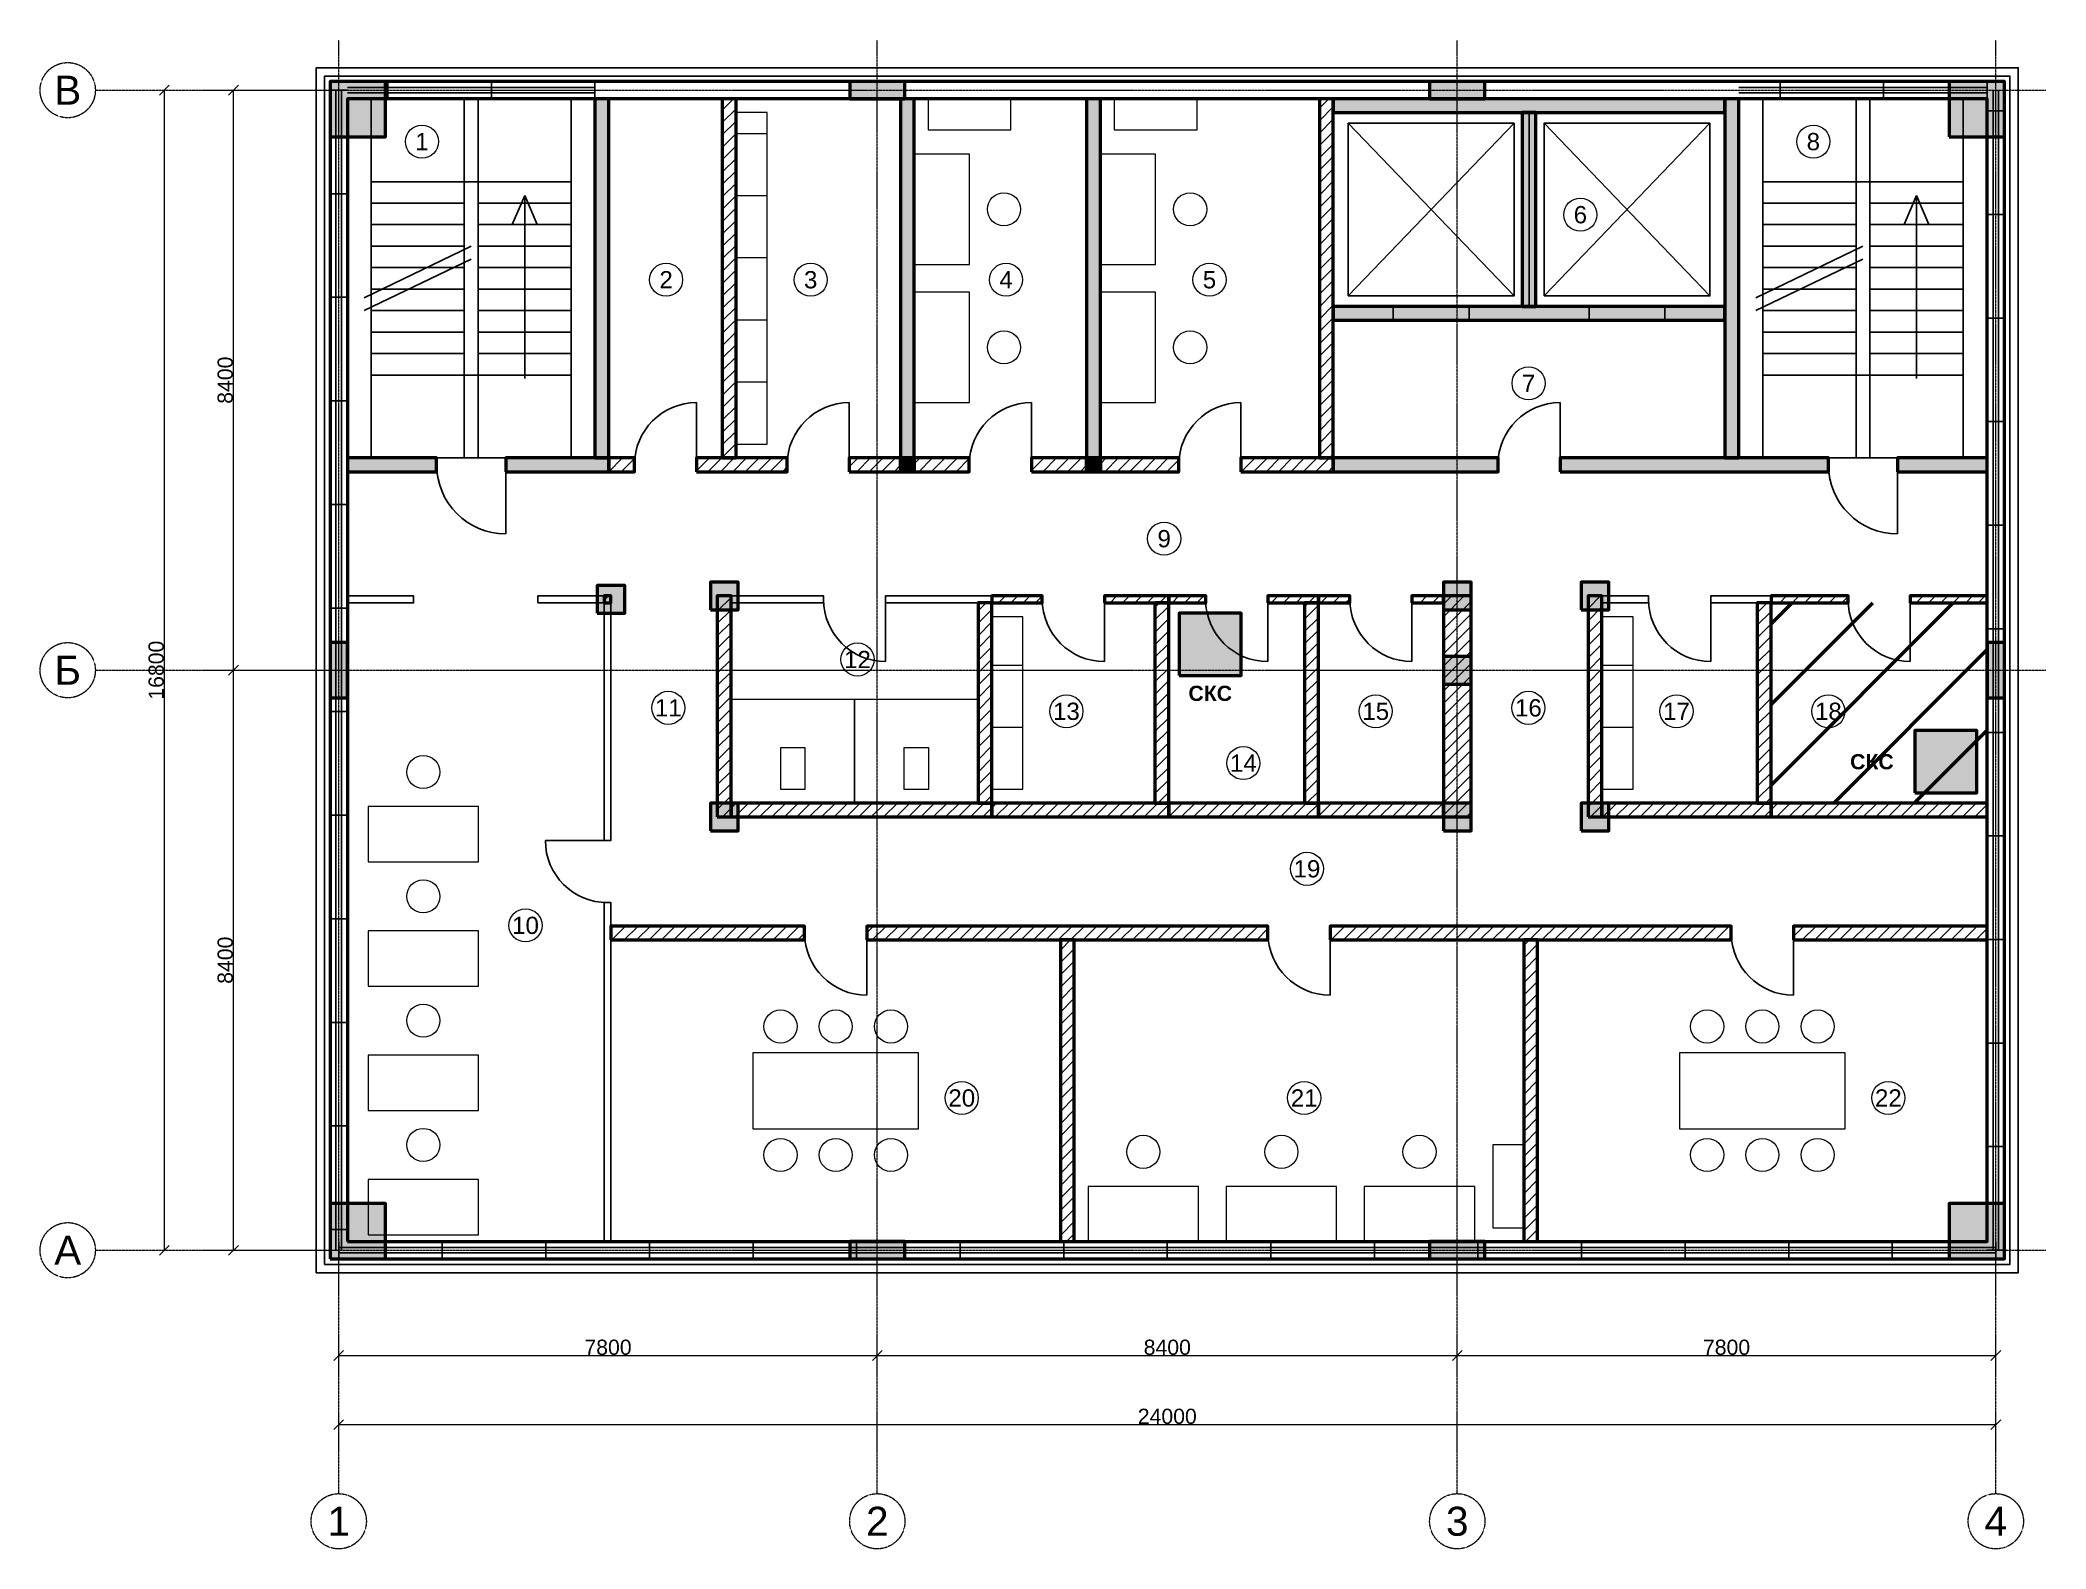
# Model space of a CAD drawing. Header units: millimetres. Extents: x -4325 to 24725, y -4325 to 17525.
import ezdxf
from ezdxf.enums import TextEntityAlignment as Align

# ---------------------------------------------------------------- set-up
doc = ezdxf.new("R2010")
doc.units = ezdxf.units.MM
doc.linetypes.add('CENTER2', pattern=[2.541, 1.587, -0.318, 0.318, -0.318])
for name, color, linetype, lineweight in [('A-ANNO-ROOM', 7, 'CONTINUOUS', 18), ('A-DIMS', 8, 'CONTINUOUS', 13), ('A-DOOR', 3, 'CONTINUOUS', 25), ('A-ELEV', 7, 'CONTINUOUS', 25), ('A-FACADE-PANEL', 8, 'CONTINUOUS', 25), ('A-FURN', 8, 'CONTINUOUS', 18), ('A-GLAZ-RIBBON', 5, 'CONTINUOUS', 25), ('A-GRID', 8, 'CENTER2', 13), ('A-HATCH', 9, 'CONTINUOUS', 9), ('A-OUTLINE', 7, 'CONTINUOUS', 50), ('A-SANI', 8, 'CONTINUOUS', 18), ('A-STAIR', 7, 'CONTINUOUS', 25), ('A-WALL-BLOCK', 9, 'CONTINUOUS', 50), ('A-WALL-GLASS', 4, 'CONTINUOUS', 25), ('A-WALL-RC', 7, 'CONTINUOUS', 50), ('E-SCS-RISER', 1, 'CONTINUOUS', 50), ('E-SERVER-ROOM', 1, 'CONTINUOUS', 50)]:
    doc.layers.add(name, color=color, linetype=linetype, lineweight=lineweight)
doc.styles.add('Arial-Bold', font='arialbd.ttf')
doc.styles.get("Standard").update_dxf_attribs({"font": 'arial.ttf'})

msp = doc.modelspace()

# ---------------------------------------------------------------- hatches: boundary and pattern name
at = {"layer": 'A-HATCH'}
h = msp.add_hatch(dxfattribs=at)
h.set_pattern_fill('ANSI31', scale=40)
h.paths.add_polyline_path([(5555, 11475), (5755, 11475), (5755, 16675), (5755, 16675), (5555, 16675), (5555, 16675)])
h = msp.add_hatch(dxfattribs=at)
h.set_pattern_fill('ANSI31', scale=40)
h.paths.add_polyline_path([(14203, 11475), (14403, 11475), (14403, 16675), (14403, 16675), (14203, 16675), (14203, 16675)])
h = msp.add_hatch(dxfattribs=at)
h.set_pattern_fill('ANSI31', scale=40)
h.paths.add_polyline_path([(3911, 11275), (4283, 11275), (4283, 11475), (3911, 11475)])
h = msp.add_hatch(dxfattribs=at)
h.set_pattern_fill('ANSI31', scale=40)
h.paths.add_polyline_path([(5183, 11275), (6495, 11275), (6495, 11475), (5183, 11475)])
h = msp.add_hatch(dxfattribs=at)
h.set_pattern_fill('ANSI31', scale=40)
h.paths.add_polyline_path([(7395, 11275), (8135, 11275), (8135, 11475), (7395, 11475)])
h = msp.add_hatch(dxfattribs=at)
h.set_pattern_fill('ANSI31', scale=40)
h.paths.add_polyline_path([(8335, 11275), (9133, 11275), (9133, 11475), (8335, 11475)])
h = msp.add_hatch(dxfattribs=at)
h.set_pattern_fill('ANSI31', scale=40)
h.paths.add_polyline_path([(10033, 11275), (10831, 11275), (10831, 11475), (10033, 11475)])
h = msp.add_hatch(dxfattribs=at)
h.set_pattern_fill('ANSI31', scale=40)
h.paths.add_polyline_path([(11031, 11275), (12167, 11275), (12167, 11475), (11031, 11475)])
h = msp.add_hatch(dxfattribs=at)
h.set_pattern_fill('ANSI31', scale=40)
h.paths.add_polyline_path([(13067, 11275), (14403, 11275), (14403, 11475), (13067, 11475)])
h = msp.add_hatch(dxfattribs=at)
h.set_pattern_fill('ANSI31', scale=40)
h.paths.add_polyline_path([(3843, 9375), (3943, 9375), (3943, 9475), (3843, 9475)])
h = msp.add_hatch(dxfattribs=at)
h.set_pattern_fill('ANSI31', scale=40)
h.paths.add_polyline_path([(5483, 6275), (5683, 6275), (5683, 9475), (5483, 9475)])
h = msp.add_hatch(dxfattribs=at)
h.set_pattern_fill('ANSI31', scale=40)
h.paths.add_polyline_path([(9259, 6475), (9459, 6475), (9459, 9375), (9259, 9375)])
h = msp.add_hatch(dxfattribs=at)
h.set_pattern_fill('ANSI31', scale=40)
h.paths.add_polyline_path([(9459, 9375), (10190, 9375), (10190, 9475), (9459, 9475)])
h = msp.add_hatch(dxfattribs=at)
h.set_pattern_fill('ANSI31', scale=40)
h.paths.add_polyline_path([(11090, 9375), (12022, 9375), (12022, 9475), (11090, 9475)])
h = msp.add_hatch(dxfattribs=at)
h.set_pattern_fill('ANSI31', scale=40)
h.paths.add_polyline_path([(11822, 6475), (12022, 6475), (12022, 9375), (11822, 9375)])
h = msp.add_hatch(dxfattribs=at)
h.set_pattern_fill('ANSI31', scale=40)
h.paths.add_polyline_path([(12022, 9375), (12556, 9375), (12556, 9475), (12022, 9475)])
h = msp.add_hatch(dxfattribs=at)
h.set_pattern_fill('ANSI31', scale=40)
h.paths.add_polyline_path([(13456, 9375), (14189, 9375), (14189, 9475), (13456, 9475)])
h = msp.add_hatch(dxfattribs=at)
h.set_pattern_fill('ANSI31', scale=40)
h.paths.add_polyline_path([(13989, 6475), (14189, 6475), (14189, 9375), (13989, 9375)])
h = msp.add_hatch(dxfattribs=at)
h.set_pattern_fill('ANSI31', scale=40)
h.paths.add_polyline_path([(14189, 9375), (14644, 9375), (14644, 9475), (14189, 9475)])
h = msp.add_hatch(dxfattribs=at)
h.set_pattern_fill('ANSI31', scale=40)
h.paths.add_polyline_path([(15544, 9375), (16000, 9375), (16000, 9475), (15544, 9475)])
h = msp.add_hatch(dxfattribs=at)
h.set_pattern_fill('ANSI31', scale=40)
h.paths.add_polyline_path([(16000, 6275), (16400, 6275), (16400, 9475), (16000, 9475)])
h = msp.add_hatch(dxfattribs=at)
h.set_pattern_fill('ANSI31', scale=40)
h.paths.add_polyline_path([(18096, 6275), (18296, 6275), (18296, 9475), (18096, 9475)])
h = msp.add_hatch(dxfattribs=at)
h.set_pattern_fill('ANSI31', scale=40)
h.paths.add_polyline_path([(20545, 6475), (20745, 6475), (20745, 9375), (20545, 9375)])
h = msp.add_hatch(dxfattribs=at)
h.set_pattern_fill('ANSI31', scale=40)
h.paths.add_polyline_path([(20745, 9375), (21860, 9375), (21860, 9475), (20745, 9475)])
h = msp.add_hatch(dxfattribs=at)
h.set_pattern_fill('ANSI31', scale=40)
h.paths.add_polyline_path([(22760, 9375), (23875, 9375), (23875, 9375), (23875, 9475), (23875, 9475), (22760, 9475)])
h = msp.add_hatch(dxfattribs=at)
h.set_pattern_fill('ANSI31', scale=40)
h.paths.add_polyline_path([(5683, 6275), (9459, 6275), (9459, 6475), (5683, 6475)])
h = msp.add_hatch(dxfattribs=at)
h.set_pattern_fill('ANSI31', scale=40)
h.paths.add_polyline_path([(9459, 6275), (12022, 6275), (12022, 6475), (9459, 6475)])
h = msp.add_hatch(dxfattribs=at)
h.set_pattern_fill('ANSI31', scale=40)
h.paths.add_polyline_path([(12022, 6275), (14189, 6275), (14189, 6475), (12022, 6475)])
h = msp.add_hatch(dxfattribs=at)
h.set_pattern_fill('ANSI31', scale=40)
h.paths.add_polyline_path([(14189, 6275), (16000, 6275), (16000, 6475), (14189, 6475)])
h = msp.add_hatch(dxfattribs=at)
h.set_pattern_fill('ANSI31', scale=40)
h.paths.add_polyline_path([(18296, 6275), (20745, 6275), (20745, 6475), (18296, 6475)])
h = msp.add_hatch(dxfattribs=at)
h.set_pattern_fill('ANSI31', scale=40)
h.paths.add_polyline_path([(20745, 6275), (23875, 6275), (23875, 6275), (23875, 6475), (23875, 6475), (20745, 6475)])
h = msp.add_hatch(dxfattribs=at)
h.set_pattern_fill('ANSI31', scale=40)
h.paths.add_polyline_path([(3943, 4494), (6748, 4494), (6748, 4694), (3943, 4694)])
h = msp.add_hatch(dxfattribs=at)
h.set_pattern_fill('ANSI31', scale=40)
h.paths.add_polyline_path([(7648, 4494), (13458, 4494), (13458, 4694), (7648, 4694)])
h = msp.add_hatch(dxfattribs=at)
h.set_pattern_fill('ANSI31', scale=40)
h.paths.add_polyline_path([(14358, 4494), (20169, 4494), (20169, 4694), (14358, 4694)])
h = msp.add_hatch(dxfattribs=at)
h.set_pattern_fill('ANSI31', scale=40)
h.paths.add_polyline_path([(21069, 4494), (23875, 4494), (23875, 4494), (23875, 4694), (23875, 4694), (21069, 4694)])
h = msp.add_hatch(dxfattribs=at)
h.set_pattern_fill('ANSI31', scale=40)
h.paths.add_polyline_path([(10453, 125), (10653, 125), (10653, 125), (10653, 4494), (10453, 4494), (10453, 125)])
h = msp.add_hatch(dxfattribs=at)
h.set_pattern_fill('ANSI31', scale=40)
h.paths.add_polyline_path([(17163, 125), (17363, 125), (17363, 125), (17363, 4494), (17163, 4494), (17163, 125)])
at = {"layer": 'A-WALL-RC'}
h = msp.add_hatch(color=7, dxfattribs=at)
h.dxf.hatch_style = 1
h.paths.add_polyline_path([(-125, 16125), (675, 16125), (675, 16925), (-125, 16925)])
h = msp.add_hatch(color=7, dxfattribs=at)
h.dxf.hatch_style = 1
h.paths.add_polyline_path([(7400, 16675), (8200, 16675), (8200, 16925), (7400, 16925)])
h = msp.add_hatch(color=7, dxfattribs=at)
h.dxf.hatch_style = 1
h.paths.add_polyline_path([(15800, 16675), (16600, 16675), (16600, 16925), (15800, 16925)])
h = msp.add_hatch(color=7, dxfattribs=at)
h.dxf.hatch_style = 1
h.paths.add_polyline_path([(23325, 16125), (24125, 16125), (24125, 16925), (23325, 16925)])
h = msp.add_hatch(color=7, dxfattribs=at)
h.dxf.hatch_style = 1
h.paths.add_polyline_path([(3711, 11475), (3911, 11475), (3911, 16675), (3911, 16675), (3711, 16675), (3711, 16675)])
h = msp.add_hatch(color=7, dxfattribs=at)
h.dxf.hatch_style = 1
h.paths.add_polyline_path([(8135, 11475), (8335, 11475), (8335, 16675), (8335, 16675), (8135, 16675), (8135, 16675)])
h = msp.add_hatch(color=7, dxfattribs=at)
h.dxf.hatch_style = 1
h.paths.add_polyline_path([(10831, 11475), (11031, 11475), (11031, 16675), (11031, 16675), (10831, 16675), (10831, 16675)])
h = msp.add_hatch(color=7, dxfattribs=at)
h.dxf.hatch_style = 1
h.paths.add_polyline_path([(14403, 16475), (20077, 16475), (20077, 16675), (20077, 16675), (14403, 16675), (14403, 16675)])
h = msp.add_hatch(color=7, dxfattribs=at)
h.dxf.hatch_style = 1
h.paths.add_polyline_path([(20077, 11475), (20277, 11475), (20277, 16675), (20277, 16675), (20077, 16675), (20077, 16675)])
h = msp.add_hatch(color=7, dxfattribs=at)
h.dxf.hatch_style = 1
h.paths.add_polyline_path([(17140, 13667), (17340, 13667), (17340, 16475), (17140, 16475)])
h = msp.add_hatch(color=7, dxfattribs=at)
h.dxf.hatch_style = 1
h.paths.add_polyline_path([(14403, 13467), (20077, 13467), (20077, 13667), (14403, 13667)])
h = msp.add_hatch(color=7, dxfattribs=at)
h.dxf.hatch_style = 1
h.paths.add_polyline_path([(125, 11275), (125, 11275), (1418, 11275), (1418, 11475), (125, 11475), (125, 11475)])
h = msp.add_hatch(color=7, dxfattribs=at)
h.dxf.hatch_style = 1
h.paths.add_polyline_path([(2418, 11275), (3911, 11275), (3911, 11475), (2418, 11475)])
h = msp.add_hatch(color=7, dxfattribs=at)
h.dxf.hatch_style = 1
h.paths.add_polyline_path([(8135, 11275), (8335, 11275), (8335, 11475), (8135, 11475)])
h = msp.add_hatch(color=7, dxfattribs=at)
h.dxf.hatch_style = 1
h.paths.add_polyline_path([(10831, 11275), (11031, 11275), (11031, 11475), (10831, 11475)])
h = msp.add_hatch(color=7, dxfattribs=at)
h.dxf.hatch_style = 1
h.paths.add_polyline_path([(14403, 11275), (16790, 11275), (16790, 11475), (14403, 11475)])
h = msp.add_hatch(color=7, dxfattribs=at)
h.dxf.hatch_style = 1
h.paths.add_polyline_path([(17690, 11275), (21576, 11275), (21576, 11475), (17690, 11475)])
h = msp.add_hatch(color=7, dxfattribs=at)
h.dxf.hatch_style = 1
h.paths.add_polyline_path([(22576, 11275), (23875, 11275), (23875, 11275), (23875, 11475), (23875, 11475), (22576, 11475)])
h = msp.add_hatch(color=7, dxfattribs=at)
h.dxf.hatch_style = 1
h.paths.add_polyline_path([(3743, 9225), (4143, 9225), (4143, 9625), (3743, 9625)])
h = msp.add_hatch(color=7, dxfattribs=at)
h.dxf.hatch_style = 1
h.paths.add_polyline_path([(5383, 9275), (5783, 9275), (5783, 9675), (5383, 9675)])
h = msp.add_hatch(color=7, dxfattribs=at)
h.dxf.hatch_style = 1
h.paths.add_polyline_path([(16000, 9275), (16400, 9275), (16400, 9675), (16000, 9675)])
h = msp.add_hatch(color=7, dxfattribs=at)
h.dxf.hatch_style = 1
h.paths.add_polyline_path([(17996, 9275), (18396, 9275), (18396, 9675), (17996, 9675)])
h = msp.add_hatch(color=7, dxfattribs=at)
h.dxf.hatch_style = 1
h.paths.add_polyline_path([(-125, 8000), (125, 8000), (125, 8800), (-125, 8800)])
h = msp.add_hatch(color=7, dxfattribs=at)
h.dxf.hatch_style = 1
h.paths.add_polyline_path([(23875, 8000), (24125, 8000), (24125, 8800), (23875, 8800)])
h = msp.add_hatch(color=7, dxfattribs=at)
h.dxf.hatch_style = 1
h.paths.add_polyline_path([(16000, 8200), (16400, 8200), (16400, 8600), (16000, 8600)])
h = msp.add_hatch(color=7, dxfattribs=at)
h.dxf.hatch_style = 1
h.paths.add_polyline_path([(5383, 6075), (5783, 6075), (5783, 6475), (5383, 6475)])
h = msp.add_hatch(color=7, dxfattribs=at)
h.dxf.hatch_style = 1
h.paths.add_polyline_path([(16000, 6075), (16400, 6075), (16400, 6475), (16000, 6475)])
h = msp.add_hatch(color=7, dxfattribs=at)
h.dxf.hatch_style = 1
h.paths.add_polyline_path([(17996, 6075), (18396, 6075), (18396, 6475), (17996, 6475)])
h = msp.add_hatch(color=7, dxfattribs=at)
h.dxf.hatch_style = 1
h.paths.add_polyline_path([(-125, -125), (675, -125), (675, 675), (-125, 675)])
h = msp.add_hatch(color=7, dxfattribs=at)
h.dxf.hatch_style = 1
h.paths.add_polyline_path([(23325, -125), (24125, -125), (24125, 675), (23325, 675)])
h = msp.add_hatch(color=7, dxfattribs=at)
h.dxf.hatch_style = 1
h.paths.add_polyline_path([(7400, -125), (8200, -125), (8200, 125), (7400, 125)])
h = msp.add_hatch(color=7, dxfattribs=at)
h.dxf.hatch_style = 1
h.paths.add_polyline_path([(15800, -125), (16600, -125), (16600, 125), (15800, 125)])
at = {"layer": 'E-SCS-RISER'}
h = msp.add_hatch(color=7, dxfattribs=at)
h.dxf.hatch_style = 1
h.paths.add_polyline_path([(12172, 8325), (13072, 8325), (13072, 9225), (12172, 9225)])
h = msp.add_hatch(color=7, dxfattribs=at)
h.dxf.hatch_style = 1
h.paths.add_polyline_path([(22825, 6625), (23725, 6625), (23725, 7525), (22825, 7525)])
at = {"layer": 'E-SERVER-ROOM'}
h = msp.add_hatch(dxfattribs=at)
h.set_pattern_fill('ANSI31', scale=260)
h.paths.add_polyline_path([(20745, 6475), (23875, 6475), (23875, 9375), (20745, 9375)])

# ---------------------------------------------------------------- linework, layer by layer
at = {"layer": 'A-ANNO-ROOM'}
for centre in [(1205, 16055), (21357, 16055), (17983, 14997), (4741, 14055), (6835, 14055), (9665, 14055), (12611, 14055), (17233, 12555), (11955, 10305), (7513, 8555), (4773, 7855), (10539, 7805), (15019, 7805), (17230, 7855), (19376, 7805), (21575, 7805), (13102, 7055), (14023, 5524), (2705, 4705), (9023, 2205), (13983, 2205), (22443, 2205)]:
    msp.add_circle(centre, 240, dxfattribs=at)
at = {"layer": 'A-DIMS'}
for p, q in [((-2596, 16729), (-2454, 16871)), ((-1596, 16729), (-1454, 16871)), ((-2525, 0), (-2525, 16800)), ((-1525, 8400), (-1525, 16800)), ((-1596, 8329), (-1454, 8471)), ((-1596, 8329), (-1454, 8471)), ((-1525, 0), (-1525, 8400)), ((-2596, -71), (-2454, 71)), ((-1596, -71), (-1454, 71)), ((-71, -1596), (71, -1454)), ((0, -1525), (7800, -1525)), ((7729, -1596), (7871, -1454)), ((7729, -1596), (7871, -1454)), ((7800, -1525), (16200, -1525)), ((16129, -1596), (16271, -1454)), ((16129, -1596), (16271, -1454)), ((16200, -1525), (24000, -1525)), ((23929, -1596), (24071, -1454)), ((-71, -2596), (71, -2454)), ((0, -2525), (24000, -2525)), ((23929, -2596), (24071, -2454))]:
    msp.add_line(p, q, dxfattribs=at)
at = {"layer": 'A-DOOR'}
for p, q in [((15272, 13467), (15272, 13667)), ((16372, 13467), (16372, 13667)), ((18108, 13467), (18108, 13667)), ((19208, 13467), (19208, 13667)), ((5183, 11375), (5183, 12275)), ((7395, 11375), (7395, 12275)), ((10033, 11375), (10033, 12275)), ((13067, 11375), (13067, 12275)), ((17690, 11375), (17690, 12275)), ((1418, 11275), (1418, 11475)), ((2418, 11275), (2418, 11475)), ((2418, 11375), (2418, 10375)), ((4283, 11275), (4283, 11475)), ((5183, 11275), (5183, 11475)), ((6495, 11275), (6495, 11475)), ((7395, 11275), (7395, 11475)), ((9133, 11275), (9133, 11475)), ((10033, 11275), (10033, 11475)), ((12167, 11275), (12167, 11475)), ((13067, 11275), (13067, 11475)), ((16790, 11275), (16790, 11475)), ((17690, 11275), (17690, 11475)), ((21576, 11275), (21576, 11475)), ((22576, 11275), (22576, 11475)), ((22576, 11375), (22576, 10375)), ((1084, 9375), (1084, 9475)), ((2884, 9375), (2884, 9475)), ((7021, 9375), (7021, 9475)), ((7921, 9375), (7921, 9475)), ((7921, 9425), (7921, 8525)), ((10190, 9375), (10190, 9475)), ((11090, 9375), (11090, 9475)), ((11090, 9425), (11090, 8525)), ((12556, 9375), (12556, 9475)), ((13456, 9375), (13456, 9475)), ((13456, 9425), (13456, 8525)), ((14644, 9375), (14644, 9475)), ((15544, 9375), (15544, 9475)), ((15544, 9425), (15544, 8525)), ((18970, 9375), (18970, 9475)), ((19870, 9375), (19870, 9475)), ((19870, 9425), (19870, 8525)), ((21860, 9375), (21860, 9475)), ((22760, 9375), (22760, 9475)), ((22760, 9425), (22760, 8525)), ((3893, 5934), (2993, 5934)), ((3843, 5934), (3943, 5934)), ((3843, 5034), (3943, 5034)), ((6748, 4494), (6748, 4694)), ((7648, 4494), (7648, 4694)), ((13458, 4494), (13458, 4694)), ((14358, 4494), (14358, 4694)), ((20169, 4494), (20169, 4694)), ((21069, 4494), (21069, 4694)), ((7648, 4594), (7648, 3694)), ((14358, 4594), (14358, 3694)), ((21069, 4594), (21069, 3694))]:
    msp.add_line(p, q, dxfattribs=at)
for centre, radius, start, end in [((5183, 11375), 900, 90, 180), ((7395, 11375), 900, 90, 180), ((10033, 11375), 900, 90, 180), ((13067, 11375), 900, 90, 180), ((17690, 11375), 900, 90, 180), ((2418, 11375), 1000, 180, -90), ((22576, 11375), 1000, 180, -90), ((7921, 9425), 900, 180, -90), ((11090, 9425), 900, 180, -90), ((13456, 9425), 900, 180, -90), ((15544, 9425), 900, 180, -90), ((19870, 9425), 900, 180, -90), ((22760, 9425), 900, 180, -90), ((3893, 5934), 900, 180, -90), ((7648, 4594), 900, 180, -90), ((14358, 4594), 900, 180, -90), ((21069, 4594), 900, 180, -90)]:
    msp.add_arc(centre, radius, start, end, dxfattribs=at)
at = {"layer": 'A-ELEV'}
for p, q in [((14622, 13821), (17022, 16321)), ((14622, 16321), (17022, 13821)), ((17240, 13667), (17240, 16475)), ((17458, 13821), (19858, 16321)), ((17458, 16321), (19858, 13821))]:
    msp.add_line(p, q, dxfattribs=at)
for points in [[(14622, 13821), (17022, 13821), (17022, 16321), (14622, 16321)], [(17458, 13821), (19858, 13821), (19858, 16321), (17458, 16321)]]:
    msp.add_lwpolyline(points, close=True, dxfattribs=at)
at = {"layer": 'A-FACADE-PANEL'}
for points in [[(-325, -325), (24325, -325), (24325, 17125), (-325, 17125)], [(-205, -205), (24205, -205), (24205, 17005), (-205, 17005)]]:
    msp.add_lwpolyline(points, close=True, dxfattribs=at)
at = {"layer": 'A-FURN'}
for p, q in [((5755, 16175), (6205, 16175)), ((5755, 15275), (6205, 15275)), ((5755, 14375), (6205, 14375)), ((5755, 13475), (6205, 13475)), ((5755, 12575), (6205, 12575)), ((9459, 8475), (9909, 8475)), ((18296, 8475), (18746, 8475)), ((9459, 7575), (9909, 7575)), ((18296, 7575), (18746, 7575))]:
    msp.add_line(p, q, dxfattribs=at)
for points in [[(8535, 16225), (9735, 16225), (9735, 16675), (8535, 16675)], [(11231, 16225), (12431, 16225), (12431, 16675), (11231, 16675)], [(5755, 11675), (6205, 11675), (6205, 16475), (5755, 16475)], [(8335, 14275), (9135, 14275), (9135, 15875), (8335, 15875)], [(11031, 14275), (11831, 14275), (11831, 15875), (11031, 15875)], [(8335, 12275), (9135, 12275), (9135, 13875), (8335, 13875)], [(11031, 12275), (11831, 12275), (11831, 13875), (11031, 13875)], [(9459, 6675), (9909, 6675), (9909, 9175), (9459, 9175)], [(18296, 6675), (18746, 6675), (18746, 9175), (18296, 9175)], [(425, 5625), (2025, 5625), (2025, 6425), (425, 6425)], [(425, 3825), (2025, 3825), (2025, 4625), (425, 4625)], [(425, 2025), (2025, 2025), (2025, 2825), (425, 2825)], [(5998, 1760), (8398, 1760), (8398, 2860), (5998, 2860)], [(19419, 1760), (21819, 1760), (21819, 2860), (19419, 2860)], [(16713, 325), (17163, 325), (17163, 1525), (16713, 1525)], [(425, 225), (2025, 225), (2025, 1025), (425, 1025)], [(10853, 125), (12453, 125), (12453, 925), (10853, 925)], [(12853, 125), (14453, 125), (14453, 925), (12853, 925)], [(14853, 125), (16453, 125), (16453, 925), (14853, 925)]]:
    msp.add_lwpolyline(points, close=True, dxfattribs=at)
for centre in [(9635, 15075), (12331, 15075), (9635, 13075), (12331, 13075), (1225, 6925), (1225, 5125), (1225, 3325), (6398, 3240), (7198, 3240), (7998, 3240), (19819, 3240), (20619, 3240), (21419, 3240), (1225, 1525), (6398, 1380), (7198, 1380), (7998, 1380), (11653, 1425), (13653, 1425), (15653, 1425), (19819, 1380), (20619, 1380), (21419, 1380)]:
    msp.add_circle(centre, 240, dxfattribs=at)
at = {"layer": 'A-GLAZ-RIBBON'}
for p, q in [((711, 16675), (711, 16925)), ((2211, 16675), (2211, 16925)), ((3711, 16675), (3711, 16925)), ((20875, 16675), (20875, 16925)), ((22375, 16675), (22375, 16925)), ((23875, 16675), (23875, 16925)), ((125, 16800), (-125, 16800)), ((-40, 16800), (-40, 0)), ((40, 16800), (40, 0)), ((3711, 16840), (125, 16840)), ((3711, 16760), (125, 16760)), ((23875, 16840), (20277, 16840)), ((23875, 16760), (20277, 16760)), ((23960, 0), (23960, 16800)), ((24040, 0), (24040, 16800)), ((23875, 16500), (24125, 16500)), ((125, 15300), (-125, 15300)), ((23875, 15000), (24125, 15000)), ((125, 13800), (-125, 13800)), ((23875, 13500), (24125, 13500)), ((125, 12300), (-125, 12300)), ((23875, 12000), (24125, 12000)), ((125, 10800), (-125, 10800)), ((23875, 10500), (24125, 10500)), ((125, 9300), (-125, 9300)), ((23875, 9000), (24125, 9000)), ((125, 7800), (-125, 7800)), ((23875, 7500), (24125, 7500)), ((125, 6300), (-125, 6300)), ((23875, 6000), (24125, 6000)), ((125, 4800), (-125, 4800)), ((23875, 4500), (24125, 4500)), ((125, 3300), (-125, 3300)), ((23875, 3000), (24125, 3000)), ((125, 1800), (-125, 1800)), ((23875, 1500), (24125, 1500)), ((125, 300), (-125, 300)), ((0, 125), (0, -125)), ((0, 40), (24000, 40)), ((1500, 125), (1500, -125)), ((3000, 125), (3000, -125)), ((4500, 125), (4500, -125)), ((6000, 125), (6000, -125)), ((7500, 125), (7500, -125)), ((9000, 125), (9000, -125)), ((10500, 125), (10500, -125)), ((12000, 125), (12000, -125)), ((13500, 125), (13500, -125)), ((15000, 125), (15000, -125)), ((16500, 125), (16500, -125)), ((18000, 125), (18000, -125)), ((19500, 125), (19500, -125)), ((21000, 125), (21000, -125)), ((22500, 125), (22500, -125)), ((23875, 0), (24125, 0)), ((24000, 125), (24000, -125)), ((0, -40), (24000, -40))]:
    msp.add_line(p, q, dxfattribs=at)
at = {"layer": 'A-GRID'}
for p, q in [((0, -3525), (0, 17525)), ((7800, -3525), (7800, 17525)), ((16200, -3525), (16200, 17525)), ((24000, -3525), (24000, 17525)), ((-3525, 16800), (24725, 16800)), ((-3525, 8400), (24725, 8400)), ((-3525, 0), (24725, 0))]:
    msp.add_line(p, q, dxfattribs=at)
for centre in [(-3925, 16800), (-3925, 8400), (-3925, 0), (0, -3925), (7800, -3925), (16200, -3925), (24000, -3925)]:
    msp.add_circle(centre, 400, dxfattribs=at)
at = {"layer": 'A-OUTLINE'}
for points in [[(-125, -125), (24125, -125), (24125, 16925), (-125, 16925)], [(125, 125), (23875, 125), (23875, 16675), (125, 16675)]]:
    msp.add_lwpolyline(points, close=True, dxfattribs=at)
at = {"layer": 'A-SANI'}
for points in [[(5683, 6475), (7471, 6475), (7471, 7975), (5683, 7975)], [(7471, 6475), (9259, 6475), (9259, 7975), (7471, 7975)], [(6397, 6675), (6757, 6675), (6757, 7275), (6397, 7275)], [(8185, 6675), (8545, 6675), (8545, 7275), (8185, 7275)]]:
    msp.add_lwpolyline(points, close=True, dxfattribs=at)
at = {"layer": 'A-STAIR'}
for p, q in [((468, 15475), (1818, 15475)), ((468, 15475), (3368, 15475)), ((2018, 15475), (3368, 15475)), ((20626, 15475), (21976, 15475)), ((20626, 15475), (23526, 15475)), ((22176, 15475), (23526, 15475)), ((468, 15164), (1818, 15164)), ((2018, 15164), (3368, 15164)), ((2693, 15275), (2513, 14855)), ((2693, 12625), (2693, 15275)), ((2693, 15275), (2873, 14855)), ((20626, 15164), (21976, 15164)), ((22176, 15164), (23526, 15164)), ((22851, 15275), (22671, 14855)), ((22851, 12625), (22851, 15275)), ((22851, 15275), (23031, 14855)), ((468, 14853), (1818, 14853)), ((2018, 14853), (3368, 14853)), ((20626, 14853), (21976, 14853)), ((22176, 14853), (23526, 14853)), ((368, 13795), (1918, 14542)), ((468, 14542), (1818, 14542)), ((2018, 14542), (3368, 14542)), ((20526, 13795), (22076, 14542)), ((20626, 14542), (21976, 14542)), ((22176, 14542), (23526, 14542)), ((368, 13608), (1918, 14355)), ((20526, 13608), (22076, 14355)), ((468, 14231), (1818, 14231)), ((2018, 14231), (3368, 14231)), ((20626, 14231), (21976, 14231)), ((22176, 14231), (23526, 14231)), ((468, 13919), (1818, 13919)), ((2018, 13919), (3368, 13919)), ((20626, 13919), (21976, 13919)), ((22176, 13919), (23526, 13919)), ((468, 13608), (1818, 13608)), ((2018, 13608), (3368, 13608)), ((20626, 13608), (21976, 13608)), ((22176, 13608), (23526, 13608)), ((468, 13297), (1818, 13297)), ((2018, 13297), (3368, 13297)), ((20626, 13297), (21976, 13297)), ((22176, 13297), (23526, 13297)), ((468, 12986), (1818, 12986)), ((2018, 12986), (3368, 12986)), ((20626, 12986), (21976, 12986)), ((22176, 12986), (23526, 12986)), ((468, 12675), (3368, 12675)), ((20626, 12675), (23526, 12675))]:
    msp.add_line(p, q, dxfattribs=at)
for points in [[(468, 11475), (1818, 11475), (1818, 16675), (468, 16675)], [(1818, 11475), (2018, 11475), (2018, 16675), (1818, 16675)], [(2018, 11475), (3368, 11475), (3368, 16675), (2018, 16675)], [(20626, 11475), (21976, 11475), (21976, 16675), (20626, 16675)], [(21976, 11475), (22176, 11475), (22176, 16675), (21976, 16675)], [(22176, 11475), (23526, 11475), (23526, 16675), (22176, 16675)]]:
    msp.add_lwpolyline(points, close=True, dxfattribs=at)
at = {"layer": 'A-WALL-BLOCK'}
for points in [[(5555, 11475), (5755, 11475), (5755, 16675), (5755, 16675), (5555, 16675), (5555, 16675)], [(14203, 11475), (14403, 11475), (14403, 16675), (14403, 16675), (14203, 16675), (14203, 16675)], [(3911, 11275), (4283, 11275), (4283, 11475), (3911, 11475)], [(5183, 11275), (6495, 11275), (6495, 11475), (5183, 11475)], [(7395, 11275), (8135, 11275), (8135, 11475), (7395, 11475)], [(8335, 11275), (9133, 11275), (9133, 11475), (8335, 11475)], [(10033, 11275), (10831, 11275), (10831, 11475), (10033, 11475)], [(11031, 11275), (12167, 11275), (12167, 11475), (11031, 11475)], [(13067, 11275), (14403, 11275), (14403, 11475), (13067, 11475)], [(3843, 9375), (3943, 9375), (3943, 9475), (3843, 9475)], [(5483, 6275), (5683, 6275), (5683, 9475), (5483, 9475)], [(9259, 6475), (9459, 6475), (9459, 9375), (9259, 9375)], [(9459, 9375), (10190, 9375), (10190, 9475), (9459, 9475)], [(11090, 9375), (12022, 9375), (12022, 9475), (11090, 9475)], [(11822, 6475), (12022, 6475), (12022, 9375), (11822, 9375)], [(12022, 9375), (12556, 9375), (12556, 9475), (12022, 9475)], [(13456, 9375), (14189, 9375), (14189, 9475), (13456, 9475)], [(13989, 6475), (14189, 6475), (14189, 9375), (13989, 9375)], [(14189, 9375), (14644, 9375), (14644, 9475), (14189, 9475)], [(15544, 9375), (16000, 9375), (16000, 9475), (15544, 9475)], [(16000, 6275), (16400, 6275), (16400, 9475), (16000, 9475)], [(18096, 6275), (18296, 6275), (18296, 9475), (18096, 9475)], [(20545, 6475), (20745, 6475), (20745, 9375), (20545, 9375)], [(20745, 9375), (21860, 9375), (21860, 9475), (20745, 9475)], [(22760, 9375), (23875, 9375), (23875, 9375), (23875, 9475), (23875, 9475), (22760, 9475)], [(5683, 6275), (9459, 6275), (9459, 6475), (5683, 6475)], [(9459, 6275), (12022, 6275), (12022, 6475), (9459, 6475)], [(12022, 6275), (14189, 6275), (14189, 6475), (12022, 6475)], [(14189, 6275), (16000, 6275), (16000, 6475), (14189, 6475)], [(18296, 6275), (20745, 6275), (20745, 6475), (18296, 6475)], [(20745, 6275), (23875, 6275), (23875, 6275), (23875, 6475), (23875, 6475), (20745, 6475)], [(3943, 4494), (6748, 4494), (6748, 4694), (3943, 4694)], [(7648, 4494), (13458, 4494), (13458, 4694), (7648, 4694)], [(14358, 4494), (20169, 4494), (20169, 4694), (14358, 4694)], [(21069, 4494), (23875, 4494), (23875, 4494), (23875, 4694), (23875, 4694), (21069, 4694)], [(10453, 125), (10653, 125), (10653, 125), (10653, 4494), (10453, 4494), (10453, 125)], [(17163, 125), (17363, 125), (17363, 125), (17363, 4494), (17163, 4494), (17163, 125)]]:
    msp.add_lwpolyline(points, close=True, dxfattribs=at)
at = {"layer": 'A-WALL-GLASS'}
for points in [[(125, 9375), (125, 9375), (1084, 9375), (1084, 9475), (125, 9475), (125, 9475)], [(2884, 9375), (3843, 9375), (3843, 9475), (2884, 9475)], [(3843, 5934), (3943, 5934), (3943, 9375), (3843, 9375)], [(5683, 9375), (7021, 9375), (7021, 9475), (5683, 9475)], [(7921, 9375), (9459, 9375), (9459, 9475), (7921, 9475)], [(18296, 9375), (18970, 9375), (18970, 9475), (18296, 9475)], [(19870, 9375), (20745, 9375), (20745, 9475), (19870, 9475)], [(3843, 125), (3943, 125), (3943, 125), (3943, 5034), (3843, 5034), (3843, 125)]]:
    msp.add_lwpolyline(points, close=True, dxfattribs=at)
at = {"layer": 'A-WALL-RC'}
for points in [[(-125, 16125), (675, 16125), (675, 16925), (-125, 16925)], [(7400, 16675), (8200, 16675), (8200, 16925), (7400, 16925)], [(15800, 16675), (16600, 16675), (16600, 16925), (15800, 16925)], [(23325, 16125), (24125, 16125), (24125, 16925), (23325, 16925)], [(3711, 11475), (3911, 11475), (3911, 16675), (3911, 16675), (3711, 16675), (3711, 16675)], [(8135, 11475), (8335, 11475), (8335, 16675), (8335, 16675), (8135, 16675), (8135, 16675)], [(10831, 11475), (11031, 11475), (11031, 16675), (11031, 16675), (10831, 16675), (10831, 16675)], [(14403, 16475), (20077, 16475), (20077, 16675), (20077, 16675), (14403, 16675), (14403, 16675)], [(20077, 11475), (20277, 11475), (20277, 16675), (20277, 16675), (20077, 16675), (20077, 16675)], [(17140, 13667), (17340, 13667), (17340, 16475), (17140, 16475)], [(14403, 13467), (20077, 13467), (20077, 13667), (14403, 13667)], [(125, 11275), (125, 11275), (1418, 11275), (1418, 11475), (125, 11475), (125, 11475)], [(2418, 11275), (3911, 11275), (3911, 11475), (2418, 11475)], [(8135, 11275), (8335, 11275), (8335, 11475), (8135, 11475)], [(10831, 11275), (11031, 11275), (11031, 11475), (10831, 11475)], [(14403, 11275), (16790, 11275), (16790, 11475), (14403, 11475)], [(17690, 11275), (21576, 11275), (21576, 11475), (17690, 11475)], [(22576, 11275), (23875, 11275), (23875, 11275), (23875, 11475), (23875, 11475), (22576, 11475)], [(3743, 9225), (4143, 9225), (4143, 9625), (3743, 9625)], [(5383, 9275), (5783, 9275), (5783, 9675), (5383, 9675)], [(16000, 9275), (16400, 9275), (16400, 9675), (16000, 9675)], [(17996, 9275), (18396, 9275), (18396, 9675), (17996, 9675)], [(-125, 8000), (125, 8000), (125, 8800), (-125, 8800)], [(23875, 8000), (24125, 8000), (24125, 8800), (23875, 8800)], [(16000, 8200), (16400, 8200), (16400, 8600), (16000, 8600)], [(5383, 6075), (5783, 6075), (5783, 6475), (5383, 6475)], [(16000, 6075), (16400, 6075), (16400, 6475), (16000, 6475)], [(17996, 6075), (18396, 6075), (18396, 6475), (17996, 6475)], [(-125, -125), (675, -125), (675, 675), (-125, 675)], [(23325, -125), (24125, -125), (24125, 675), (23325, 675)], [(7400, -125), (8200, -125), (8200, 125), (7400, 125)], [(15800, -125), (16600, -125), (16600, 125), (15800, 125)]]:
    msp.add_lwpolyline(points, close=True, dxfattribs=at)
at = {"layer": 'E-SCS-RISER'}
for points in [[(12172, 8325), (13072, 8325), (13072, 9225), (12172, 9225)], [(22825, 6625), (23725, 6625), (23725, 7525), (22825, 7525)]]:
    msp.add_lwpolyline(points, close=True, dxfattribs=at)

# ---------------------------------------------------------------- texts
at = {"layer": 'A-ANNO-ROOM'}
for s, p in [('1', (1205, 16055)), ('8', (21357, 16055)), ('6', (17983, 14997)), ('2', (4741, 14055)), ('3', (6835, 14055)), ('4', (9665, 14055)), ('5', (12611, 14055)), ('7', (17233, 12555)), ('9', (11955, 10305)), ('12', (7513, 8555)), ('11', (4773, 7855)), ('13', (10539, 7805)), ('15', (15019, 7805)), ('16', (17230, 7855)), ('17', (19376, 7805)), ('18', (21575, 7805)), ('14', (13102, 7055)), ('19', (14023, 5524)), ('10', (2705, 4705)), ('20', (9023, 2205)), ('21', (13983, 2205)), ('22', (22443, 2205))]:
    msp.add_text(s, height=250, dxfattribs=at).set_placement(p, align=Align.MIDDLE_CENTER)
at = {"layer": 'A-DIMS'}
for s, p in [('8400', (-1645, 12600)), ('16800', (-2645, 8400)), ('8400', (-1645, 4200))]:
    msp.add_text(s, height=220, rotation=90, dxfattribs=at).set_placement(p, align=Align.MIDDLE_CENTER)
for s, p in [('7800', (3900, -1405)), ('8400', (12000, -1405)), ('7800', (20100, -1405)), ('24000', (12000, -2405))]:
    msp.add_text(s, height=220, dxfattribs=at).set_placement(p, align=Align.MIDDLE_CENTER)
at = {"layer": 'A-GRID'}
for s, p in [('В', (-3925, 16800)), ('Б', (-3925, 8400)), ('А', (-3925, 0)), ('1', (0, -3925)), ('2', (7800, -3925)), ('3', (16200, -3925)), ('4', (24000, -3925))]:
    msp.add_text(s, height=420, dxfattribs=at).set_placement(p, align=Align.MIDDLE_CENTER)
at = {"layer": 'E-SCS-RISER', "style": 'Arial-Bold'}
for p in [(12622, 8065), (22205, 7075)]:
    msp.add_text('СКС', height=220, dxfattribs=at).set_placement(p, align=Align.MIDDLE_CENTER)

doc.saveas('drawing.dxf')
